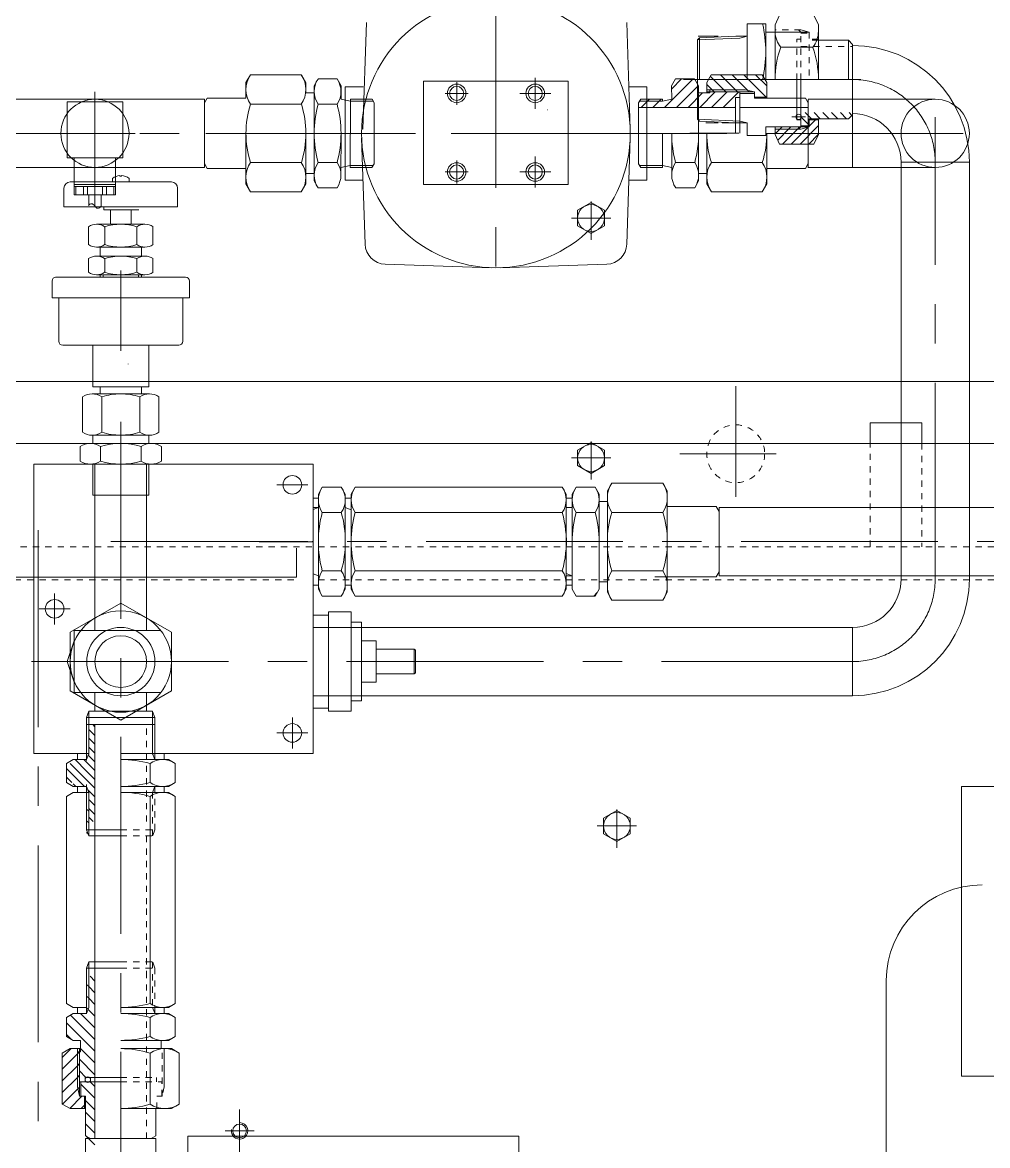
# Model space of a CAD drawing. Header units: inches. Extents: x 0 to 22015, y 0 to 16774.
# Drawn here: x 11005 to 11472, y 7590 to 8133 of the extents above; entities that cross this region are included whole.
import ezdxf

# ---------------------------------------------------------------- set-up
doc = ezdxf.new("R2010")
doc.units = ezdxf.units.IN
doc.header["$MEASUREMENT"] = 0
doc.linetypes.add('CENTER', pattern=[50.8, 31.75, -6.35, 6.35, -6.35])
doc.linetypes.add('EB_DASH', pattern=[6, 3, -3])
for name, color, linetype, lineweight in [('CAXA0', 7, 'Continuous', 5), ('CAXA1', 5, 'CENTER', 5), ('CAXA2', 6, 'EB_DASH', 5)]:
    doc.layers.add(name, color=color, linetype=linetype, lineweight=lineweight)

msp = doc.modelspace()

# ---------------------------------------------------------------- linework, layer by layer
at = {"layer": 'CAXA0', "color": 7, "linetype": 'Continuous', "lineweight": 5}
for p, q in [((11169.95, 8081.27), (11171.62, 8132.8)), ((11299.28, 8081.27), (11297.62, 8132.8)), ((11355.82, 8132.19), (11355.82, 8105.19)), ((11364.82, 8132.19), (11355.82, 8132.19)), ((11364.82, 8132.19), (11364.82, 8105.19)), ((11369.32, 8131.69), (11371.5, 8136.36)), ((11369.32, 8105.19), (11369.32, 8131.69)), ((11390.32, 8131.69), (11388.14, 8136.36)), ((11390.32, 8131.69), (11390.32, 8105.19)), ((11341.82, 8126.09), (11332.08, 8126.09)), ((11332.86, 8125.38), (11350.34, 8126.19)), ((11350.34, 8126.19), (11355.82, 8126.19)), ((11352.29, 8125.27), (11355.82, 8126.19)), ((11352.29, 8125.27), (11355.82, 8126.19)), ((11364.82, 8128.09), (11369.38, 8128.09)), ((11365.82, 8128.09), (11385.82, 8128.09)), ((11381.82, 8128.09), (11380.72, 8129.19)), ((11385.82, 8128.09), (11381.82, 8129.19)), ((11331.82, 8124.33), (11332.86, 8125.38)), ((11331.82, 8124.33), (11352.29, 8125.27)), ((11331.82, 8086.04), (11331.82, 8124.33)), ((11332.86, 8125.38), (11332.86, 8105.19)), ((11372.08, 8120.77), (11387.62, 8120.77)), ((11404.82, 8124.19), (11390.32, 8124.19)), ((11406.82, 8122.19), (11404.82, 8124.19)), ((11404.82, 8124.19), (11404.82, 8105.19)), ((11406.82, 8062.67), (11406.82, 8122.19)), ((11113.39, 8103.73), (11115.58, 8107.52)), ((11115.58, 8107.52), (11140.2, 8107.49)), ((11142.39, 8103.7), (11140.2, 8107.49)), ((11146.39, 8102.19), (11148.3, 8105.49)), ((11148.3, 8105.49), (11157.49, 8105.48)), ((11159.39, 8102.18), (11157.49, 8105.48)), ((11199.32, 8054.48), (11199.32, 8104.48)), ((11199.32, 8104.48), (11269.32, 8104.48)), ((11269.32, 8104.48), (11269.32, 8054.48)), ((11329.75, 8105.49), (11315.91, 8091.67)), ((11319.31, 8102.18), (11321.22, 8105.48)), ((11324.08, 8105.48), (11319.32, 8100.73)), ((11330.41, 8105.49), (11321.22, 8105.48)), ((11332.31, 8102.19), (11330.41, 8105.49)), ((11336.31, 8103.7), (11338.5, 8107.49)), ((11338.06, 8106.74), (11344.59, 8100.2)), ((11363.12, 8107.52), (11338.5, 8107.49)), ((11342.95, 8107.5), (11350.23, 8100.2)), ((11348.6, 8107.5), (11356.18, 8099.91)), ((11354.25, 8107.51), (11365.02, 8096.72)), ((11359.89, 8107.51), (11365.31, 8102.08)), ((11365.31, 8103.73), (11363.12, 8107.52)), ((11379.85, 8085.69), (11379.85, 8105.19)), ((11381.82, 8082.29), (11381.82, 8105.19)), ((11113.39, 8103.73), (11113.38, 8096.22)), ((11142.39, 8103.7), (11142.39, 8098.69)), ((11146.39, 8102.19), (11146.39, 8098.69)), ((11159.39, 8102.18), (11159.38, 8095.68)), ((11161.32, 8101.6), (11161.32, 8056.6)), ((11170.01, 8101.6), (11161.32, 8101.6)), ((11298.62, 8101.6), (11307.32, 8101.6)), ((11307.32, 8101.6), (11307.32, 8056.6)), ((11319.31, 8102.18), (11319.32, 8095.68)), ((11332.24, 8102.32), (11321.58, 8091.68)), ((11332.31, 8102.19), (11332.32, 8098.69)), ((11340.43, 8099.2), (11332.91, 8091.69)), ((11354.82, 8100.21), (11336.1, 8100.19)), ((11336.31, 8103.7), (11336.32, 8098.69)), ((11336.31, 8102.83), (11338.94, 8100.19)), ((11359.32, 8099.21), (11336.32, 8099.19)), ((11337.82, 8100.19), (11337.82, 8098.69)), ((11346.1, 8099.2), (11338.58, 8091.69)), ((11338.94, 8100.19), (11339.94, 8099.2)), ((11351.76, 8099.21), (11344.24, 8091.7)), ((11344.59, 8100.2), (11345.58, 8099.2)), ((11350.23, 8100.2), (11351.23, 8099.21)), ((11352.32, 8099.21), (11352.34, 8079.21)), ((11354.82, 8100.21), (11359.32, 8099.21)), ((11356.18, 8099.91), (11356.88, 8099.21)), ((11359.32, 8099.21), (11359.32, 8096.21)), ((11365.31, 8103.73), (11365.32, 8096.22)), ((10908.38, 8095.67), (11093.32, 8095.67)), ((11026.82, 8067.39), (11026.82, 8094.39)), ((11026.82, 8094.39), (11053.82, 8094.39)), ((11053.82, 8067.39), (11053.82, 8094.39)), ((11093.32, 8095.67), (11093.29, 8062.67)), ((11093.32, 8093.91), (11094.67, 8096.24)), ((11094.67, 8096.23), (11113.38, 8096.22)), ((11142.39, 8098.69), (11146.39, 8098.69)), ((11146.39, 8098.51), (11146.37, 8079.21)), ((11163.88, 8094.67), (11159.38, 8095.68)), ((11163.88, 8094.67), (11163.85, 8062.67)), ((11163.88, 8095.67), (11163.88, 8094.67)), ((11163.88, 8095.67), (11174.38, 8095.66)), ((11163.88, 8094.67), (11174.96, 8094.66)), ((11175.38, 8093.93), (11174.37, 8095.68)), ((11175.38, 8093.93), (11175.36, 8064.4)), ((11303.32, 8093.93), (11304.33, 8095.68)), ((11303.32, 8093.93), (11303.35, 8064.4)), ((11314.82, 8094.67), (11303.74, 8094.66)), ((11314.82, 8095.67), (11304.32, 8095.66)), ((11307.58, 8094.67), (11304.58, 8091.66)), ((11308.59, 8095.67), (11307.58, 8094.67)), ((11313.25, 8094.67), (11310.24, 8091.67)), ((11314.25, 8095.67), (11313.25, 8094.67)), ((11314.82, 8094.67), (11319.32, 8095.68)), ((11314.82, 8095.67), (11314.82, 8094.67)), ((11334.26, 8098.69), (11327.24, 8091.68)), ((11337.82, 8098.69), (11332.32, 8098.69)), ((11332.32, 8098.51), (11332.34, 8079.21)), ((11352.32, 8096.46), (11350.22, 8096.45)), ((11350.22, 8096.45), (11350.24, 8079.2)), ((11359.32, 8098.51), (11352.32, 8098.51)), ((11359.32, 8096.76), (11359.37, 8096.71)), ((11365.32, 8096.72), (11359.32, 8096.71)), ((11384.03, 8096.23), (11359.32, 8096.21)), ((11385.38, 8093.91), (11384.03, 8096.24)), ((11385.38, 8095.5), (11385.41, 8062.5)), ((11446.82, 8095.67), (11385.41, 8095.67)), ((11115.54, 8093.28), (11140.17, 8093.3)), ((11148.26, 8093.3), (11157.45, 8093.31)), ((11350.22, 8091.7), (11303.32, 8091.66)), ((11350.22, 8092.02), (11349.91, 8091.7)), ((11385.38, 8091.74), (11352.32, 8091.71)), ((11386.96, 8086.19), (11383.96, 8089.19)), ((11391.2, 8086.19), (11388.2, 8089.19)), ((11395.44, 8086.19), (11392.44, 8089.19)), ((11399.69, 8086.19), (11396.69, 8089.19)), ((11403.93, 8086.19), (11400.93, 8089.19)), ((11406.82, 8088.19), (11404.82, 8086.19)), ((11406.49, 8087.86), (11405.17, 8089.19)), ((11331.82, 8086.04), (11352.29, 8085.1)), ((11331.82, 8086.04), (11332.86, 8084.99)), ((11332.86, 8084.99), (11350.34, 8084.19)), ((11341.82, 8084.28), (11335.91, 8084.28)), ((11343.82, 8084.19), (11355.82, 8084.19)), ((11350.34, 8084.19), (11355.82, 8084.19)), ((11352.29, 8085.1), (11355.82, 8084.19)), ((11355.82, 8078.19), (11355.82, 8084.19)), ((11379.85, 8085.69), (11381.82, 8085.69)), ((11390.32, 8082.89), (11381.43, 8074.01)), ((11381.87, 8082.79), (11381.82, 8082.84)), ((11381.82, 8082.79), (11385.82, 8082.79)), ((11385.82, 8083.08), (11382.06, 8086.84)), ((11404.82, 8086.19), (11385.82, 8086.19)), ((11385.82, 8082.29), (11385.82, 8086.19)), ((11385.82, 8085.69), (11390.32, 8085.69)), ((11385.82, 8085.69), (11390.32, 8085.69)), ((11388.87, 8085.69), (11385.82, 8082.64)), ((11390.32, 8078.68), (11390.32, 8086.19)), ((11113.37, 8079.22), (11113.35, 8054.71)), ((11142.35, 8054.68), (11142.37, 8079.19)), ((11146.35, 8056.19), (11146.37, 8079.19)), ((11159.37, 8079.18), (11159.35, 8058.95)), ((11314.84, 8079.17), (11314.85, 8062.67)), ((11319.34, 8079.18), (11319.35, 8058.95)), ((11351.82, 8079.19), (11328.09, 8079.19)), ((11332.36, 8056.19), (11332.34, 8079.19)), ((11336.36, 8054.68), (11336.34, 8079.19)), ((11364.82, 8078.19), (11355.82, 8078.19)), ((11364.82, 8082.29), (11369.32, 8082.29)), ((11364.82, 8078.19), (11364.82, 8082.29)), ((11365.34, 8079.22), (11365.36, 8054.71)), ((11365.82, 8082.29), (11385.82, 8082.29)), ((11369.32, 8078.68), (11369.32, 8082.29)), ((11369.32, 8081.19), (11381.82, 8081.19)), ((11371.64, 8081.19), (11369.32, 8078.86)), ((11369.32, 8078.68), (11371.5, 8074.01)), ((11375.88, 8081.19), (11370.8, 8076.11)), ((11372.6, 8082.15), (11371.64, 8081.19)), ((11372.74, 8082.29), (11372.6, 8082.15)), ((11380.12, 8081.19), (11372.95, 8074.01)), ((11376.98, 8082.29), (11375.88, 8081.19)), ((11385.33, 8082.15), (11377.19, 8074.01)), ((11381.22, 8082.29), (11380.12, 8081.19)), ((11381.82, 8082.29), (11380.72, 8081.19)), ((11385.82, 8082.29), (11381.82, 8081.19)), ((11390.27, 8078.6), (11385.67, 8074.01)), ((11390.32, 8078.68), (11388.14, 8074.01)), ((11169.35, 8077.07), (11171.01, 8025.54)), ((11299.28, 8077.07), (11297.62, 8025.54)), ((11371.5, 8074.01), (11388.14, 8074.01)), ((11026.82, 8067.39), (11053.82, 8067.39)), ((11030.32, 8049.39), (11030.32, 8067.39)), ((11050.32, 8049.39), (11050.32, 8067.39)), ((10908.39, 8062.67), (11093.29, 8062.67)), ((11093.3, 8064.57), (11094.64, 8062.23)), ((11094.64, 8062.23), (11113.35, 8062.22)), ((11115.54, 8065.07), (11140.17, 8065.04)), ((11148.26, 8065.04), (11157.45, 8065.03)), ((11163.85, 8063.67), (11159.35, 8062.68)), ((11163.85, 8063.67), (11174.93, 8063.66)), ((11163.85, 8062.67), (11174.35, 8062.66)), ((11175.36, 8064.4), (11174.34, 8062.64)), ((11303.35, 8064.4), (11304.36, 8062.64)), ((11314.85, 8063.67), (11303.77, 8063.66)), ((11314.85, 8062.67), (11304.35, 8062.66)), ((11314.85, 8063.67), (11319.35, 8062.68)), ((11330.44, 8065.04), (11321.25, 8065.03)), ((11363.16, 8065.07), (11338.54, 8065.04)), ((11384.06, 8062.23), (11365.35, 8062.22)), ((11385.41, 8064.57), (11384.06, 8062.23)), ((11446.82, 8062.67), (11385.41, 8062.67)), ((11430.32, 7863.19), (11430.32, 8065.19)), ((11430.32, 8065.19), (11463.32, 8065.19)), ((11463.32, 7863.19), (11463.32, 8065.19)), ((11028.33, 8055.68), (11077.33, 8055.68)), ((11048.83, 8055.68), (11048.83, 8057.38)), ((11052.43, 8058.78), (11052.43, 8058.39)), ((11052.43, 8058.39), (11053.23, 8058.39)), ((11053.23, 8058.78), (11053.23, 8058.39)), ((11056.83, 8057.4), (11056.83, 8055.68)), ((11142.35, 8059.69), (11146.35, 8059.69)), ((11146.35, 8056.19), (11148.25, 8052.89)), ((11170.01, 8056.6), (11161.32, 8056.6)), ((11298.62, 8056.6), (11307.32, 8056.6)), ((11332.36, 8056.19), (11330.45, 8052.89)), ((11336.35, 8059.69), (11332.35, 8059.69)), ((11025.33, 8043.68), (11025.33, 8052.68)), ((11050.32, 8054.39), (11030.32, 8054.39)), ((11050.32, 8053.39), (11030.32, 8053.39)), ((11031.14, 8049.39), (11031.14, 8053.39)), ((11034.78, 8049.39), (11034.78, 8053.39)), ((11036.67, 8049.39), (11036.67, 8053.39)), ((11043.97, 8049.39), (11043.97, 8053.39)), ((11045.86, 8049.39), (11045.86, 8053.39)), ((11049.51, 8049.39), (11049.51, 8053.39)), ((11080.33, 8043.68), (11080.33, 8052.68)), ((11113.35, 8054.71), (11115.53, 8050.92)), ((11115.53, 8050.92), (11140.15, 8050.89)), ((11142.35, 8054.68), (11140.15, 8050.89)), ((11148.25, 8052.89), (11157.44, 8052.88)), ((11199.32, 8054.48), (11269.32, 8054.48)), ((11330.45, 8052.89), (11321.26, 8052.88)), ((11336.36, 8054.68), (11338.55, 8050.89)), ((11363.17, 8050.92), (11338.55, 8050.89)), ((11365.36, 8054.71), (11363.17, 8050.92)), ((11050.32, 8049.39), (11030.32, 8049.39)), ((11037.32, 8044.39), (11037.32, 8049.39)), ((11043.32, 8043.87), (11043.32, 8049.39)), ((11280.32, 8045.7), (11273.82, 8041.95)), ((11286.82, 8041.95), (11280.32, 8045.7)), ((11025.33, 8043.68), (11052.83, 8043.68)), ((11044.59, 8043.68), (11044.59, 8042.18)), ((11057.83, 8042.18), (11044.59, 8042.18)), ((11047.83, 8035.18), (11047.83, 8042.18)), ((11047.83, 8042.18), (11061.59, 8042.18)), ((11052.83, 8043.68), (11080.33, 8043.68)), ((11057.83, 8035.18), (11057.83, 8042.18)), ((11273.82, 8034.44), (11273.82, 8041.95)), ((11286.82, 8034.44), (11286.82, 8041.95)), ((11037.24, 8025.33), (11037.24, 8034.03)), ((11064.52, 8035.18), (11041.13, 8035.18)), ((11045.03, 8034.03), (11045.03, 8025.33)), ((11060.62, 8034.03), (11060.62, 8025.33)), ((11068.41, 8025.33), (11068.41, 8034.03)), ((11273.82, 8034.44), (11280.32, 8030.69)), ((11280.32, 8030.69), (11286.82, 8034.44)), ((11064.52, 8024.18), (11041.13, 8024.18)), ((11042.83, 8019.8), (11042.83, 8024.18)), ((11062.83, 8019.8), (11062.83, 8024.18)), ((11037.24, 8011.95), (11037.24, 8018.65)), ((11064.52, 8019.8), (11041.13, 8019.8)), ((11045.03, 8018.65), (11045.03, 8011.95)), ((11060.62, 8018.65), (11060.62, 8011.95)), ((11068.41, 8011.95), (11068.41, 8018.65)), ((11232.22, 8014.2), (11180.69, 8015.87)), ((11236.41, 8014.2), (11287.95, 8015.87)), ((11019.58, 7999.68), (11019.58, 8007.68)), ((11084.08, 8009.68), (11021.3, 8009.68)), ((11064.52, 8010.8), (11041.13, 8010.8)), ((11042.83, 8009.68), (11042.83, 8010.8)), ((11044.23, 8009.68), (11044.23, 8010.8)), ((11061.43, 8009.68), (11061.43, 8010.8)), ((11062.83, 8009.68), (11062.83, 8010.8)), ((11086.08, 8007.68), (11086.08, 7999.68)), ((11019.58, 7999.68), (11086.08, 7999.68)), ((11022.83, 7978.68), (11022.83, 7999.68)), ((11082.83, 7978.68), (11082.83, 7999.68)), ((11024.83, 7976.68), (11080.83, 7976.68)), ((11039.33, 7976.69), (11039.33, 7956.61)), ((11066.33, 7976.69), (11066.33, 7956.61)), ((12125.32, 7959.19), (10575.32, 7959.19)), ((11066.68, 7953.18), (11038.97, 7953.18)), ((11066.33, 7956.61), (11039.33, 7956.61)), ((11042.83, 7953.18), (11042.83, 7956.61)), ((11062.83, 7953.18), (11062.83, 7956.61)), ((11034.35, 7934.64), (11034.35, 7951.72)), ((11043.59, 7951.72), (11043.59, 7934.64)), ((11062.06, 7951.72), (11062.06, 7934.64)), ((11071.3, 7934.64), (11071.3, 7951.72)), ((11415.32, 7929.19), (11415.32, 7939.19)), ((11440.32, 7939.19), (11415.32, 7939.19)), ((11440.32, 7929.19), (11440.32, 7939.19)), ((11038.97, 7933.18), (11052.83, 7933.18)), ((11039.33, 7929.18), (11039.33, 7933.18)), ((11066.68, 7933.18), (11052.83, 7933.18)), ((11066.33, 7929.18), (11066.33, 7933.18)), ((10909.81, 7929.19), (11059.82, 7929.19)), ((10909.82, 7929.19), (11059.82, 7929.19)), ((10909.82, 7929.18), (11059.82, 7929.18)), ((12125.32, 7929.19), (10938.53, 7929.19)), ((11033.2, 7920.68), (11033.2, 7927.69)), ((11067.55, 7929.18), (11038.1, 7929.18)), ((11043.01, 7927.69), (11043.01, 7920.68)), ((11062.64, 7927.69), (11062.64, 7920.68)), ((11072.46, 7920.68), (11072.46, 7927.69)), ((11280.32, 7929.7), (11273.82, 7925.95)), ((11273.82, 7918.44), (11273.82, 7925.95)), ((11286.82, 7925.95), (11280.32, 7929.7)), ((11286.82, 7918.44), (11286.82, 7925.95)), ((11010.82, 7919.18), (11010.82, 7779.18)), ((11010.82, 7919.18), (11145.83, 7919.18)), ((11038.1, 7919.18), (11084.82, 7919.18)), ((11039.32, 7919.19), (11039.32, 7904.18)), ((11040.32, 7919.19), (11040.32, 7904.18)), ((11065.33, 7919.18), (11065.33, 7904.18)), ((11066.33, 7919.19), (11066.33, 7904.18)), ((11145.83, 7866.18), (11145.83, 7919.18)), ((11273.82, 7918.44), (11280.32, 7914.69)), ((11280.32, 7914.69), (11286.82, 7918.44)), ((11288.22, 7906.19), (11290.41, 7909.98)), ((11315.03, 7909.98), (11290.41, 7909.98)), ((11317.22, 7906.19), (11315.03, 7909.98)), ((11066.33, 7904.18), (11039.32, 7904.18)), ((11040.32, 7904.18), (11040.32, 7838.68)), ((11065.33, 7904.18), (11065.33, 7838.68)), ((11148.42, 7904.68), (11150.32, 7907.98)), ((11148.42, 7904.68), (11148.42, 7898.18)), ((11148.42, 7881.68), (11148.42, 7904.68)), ((11148.42, 7865.18), (11148.42, 7904.68)), ((11150.32, 7907.98), (11159.51, 7907.98)), ((11161.42, 7904.68), (11159.51, 7907.98)), ((11161.42, 7904.68), (11161.42, 7881.68)), ((11161.42, 7901.18), (11161.42, 7904.68)), ((11161.42, 7881.68), (11161.42, 7904.68)), ((11161.42, 7865.18), (11161.42, 7904.68)), ((11164.29, 7904.68), (11166.19, 7907.98)), ((11164.29, 7881.68), (11164.29, 7904.68)), ((11164.29, 7904.68), (11164.29, 7898.18)), ((11164.29, 7881.68), (11164.29, 7904.68)), ((11166.19, 7907.98), (11266.41, 7907.98)), ((11268.32, 7904.68), (11266.41, 7907.98)), ((11268.32, 7901.18), (11268.32, 7904.68)), ((11268.32, 7904.68), (11268.32, 7878.58)), ((11268.32, 7881.68), (11268.32, 7904.68)), ((11271.22, 7904.68), (11273.12, 7907.98)), ((11271.22, 7865.18), (11271.22, 7904.68)), ((11271.22, 7904.68), (11271.22, 7898.18)), ((11282.31, 7907.98), (11273.12, 7907.98)), ((11284.22, 7904.68), (11282.31, 7907.98)), ((11284.22, 7904.68), (11284.22, 7881.68)), ((11284.22, 7901.18), (11284.22, 7904.68)), ((11284.22, 7881.68), (11284.22, 7904.68)), ((11288.22, 7906.19), (11288.22, 7862.18)), ((11288.22, 7901.18), (11288.22, 7906.19)), ((11317.22, 7864.68), (11317.22, 7906.19)), ((11317.22, 7906.19), (11317.22, 7898.68)), ((11145.83, 7902.68), (11148.44, 7902.68)), ((11145.83, 7898.18), (11148.42, 7898.18)), ((11145.83, 7897.21), (11148.42, 7898.18)), ((11161.39, 7902.68), (11164.32, 7902.68)), ((11161.42, 7898.18), (11164.29, 7897.1)), ((11268.32, 7881.68), (11268.32, 7902.68)), ((11268.32, 7902.68), (11271.24, 7902.68)), ((11268.32, 7898.18), (11271.22, 7898.18)), ((11288.22, 7901.18), (11284.22, 7901.18)), ((11340.87, 7898.68), (11317.22, 7898.68)), ((11342.22, 7896.35), (11340.87, 7898.68)), ((11342.22, 7865.18), (11342.22, 7898.18)), ((12178.47, 7898.18), (11342.22, 7898.18)), ((11159.51, 7895.83), (11150.32, 7895.83)), ((11266.41, 7895.83), (11166.19, 7895.83)), ((11282.31, 7895.83), (11273.12, 7895.83)), ((11315.03, 7895.83), (11290.41, 7895.83)), ((11164.29, 7858.68), (11164.29, 7881.68)), ((11284.22, 7858.68), (11284.22, 7881.69)), ((11137.82, 7878.58), (11137.82, 7864.58)), ((11268.32, 7858.68), (11268.32, 7878.58)), ((11145.83, 7779.18), (11145.83, 7866.18)), ((11145.83, 7866.15), (11148.42, 7865.18)), ((11159.51, 7867.54), (11150.32, 7867.54)), ((11266.41, 7867.54), (11166.19, 7867.54)), ((11268.32, 7866.26), (11271.22, 7865.18)), ((11315.03, 7867.54), (11290.41, 7867.54)), ((11342.22, 7867.02), (11340.87, 7864.68)), ((10887.82, 7864.58), (11137.82, 7864.58)), ((11145.83, 7860.68), (11148.42, 7860.68)), ((11148.42, 7865.18), (11148.42, 7858.68)), ((11148.42, 7858.68), (11148.42, 7865.18)), ((11161.42, 7858.68), (11161.42, 7865.18)), ((11161.42, 7858.68), (11161.42, 7865.18)), ((11161.42, 7860.68), (11164.32, 7860.68)), ((11268.32, 7865.18), (11271.22, 7865.18)), ((11268.32, 7865.18), (11271.22, 7865.18)), ((11268.32, 7860.68), (11271.22, 7860.68)), ((11271.22, 7858.68), (11271.22, 7865.18)), ((11288.22, 7862.18), (11284.22, 7862.18)), ((11288.22, 7857.18), (11288.22, 7862.18)), ((11340.87, 7864.68), (11311.22, 7864.68)), ((11317.22, 7857.18), (11317.22, 7864.68)), ((12178.47, 7865.18), (11342.22, 7865.18)), ((11148.42, 7858.68), (11150.28, 7855.38)), ((11150.28, 7855.38), (11159.51, 7855.38)), ((11150.32, 7855.38), (11159.51, 7855.38)), ((11161.42, 7858.68), (11159.51, 7855.38)), ((11164.29, 7858.68), (11166.19, 7855.38)), ((11166.19, 7855.38), (11223.47, 7855.38)), ((11166.19, 7855.38), (11266.41, 7855.38)), ((11268.32, 7858.68), (11266.41, 7855.38)), ((11271.22, 7858.68), (11273.12, 7855.38)), ((11282.31, 7855.38), (11273.12, 7855.38)), ((11283.28, 7857.06), (11281.6, 7855.38)), ((11284.22, 7858.68), (11282.31, 7855.38)), ((11288.22, 7857.18), (11290.41, 7853.38)), ((11317.22, 7857.18), (11315.03, 7853.38)), ((11052.82, 7851.98), (11028.32, 7837.83)), ((11077.33, 7837.83), (11052.82, 7851.98)), ((11315.03, 7853.38), (11290.41, 7853.38)), ((11153.33, 7846.18), (11145.83, 7846.18)), ((11153.33, 7799.68), (11153.33, 7847.68)), ((11164.33, 7847.68), (11153.33, 7847.68)), ((11164.33, 7799.68), (11164.33, 7847.68)), ((11030.32, 7838.68), (11030.32, 7808.68)), ((11070.83, 7838.68), (11030.32, 7838.68)), ((11070.83, 7838.68), (11071.83, 7838.68)), ((11145.83, 7840.18), (11406.82, 7840.18)), ((11169.33, 7842.68), (11164.33, 7842.68)), ((11169.33, 7804.68), (11169.33, 7842.68)), ((11406.82, 7807.18), (11406.82, 7840.18)), ((11026.88, 7823.68), (11030.32, 7833.68)), ((11028.32, 7837.83), (11028.32, 7809.53)), ((11077.33, 7809.53), (11077.33, 7837.83)), ((11176.33, 7833.68), (11169.33, 7833.68)), ((11176.33, 7813.68), (11176.33, 7833.68)), ((11194.83, 7829.68), (11176.33, 7829.68)), ((11194.83, 7829.68), (11195.33, 7829.18)), ((11194.83, 7817.68), (11194.83, 7829.68)), ((11195.33, 7818.18), (11195.33, 7829.18)), ((11030.32, 7813.68), (11026.88, 7823.68)), ((11194.83, 7817.68), (11176.33, 7817.68)), ((11194.83, 7817.68), (11195.33, 7818.18)), ((11176.33, 7813.68), (11169.33, 7813.68)), ((11028.32, 7809.53), (11052.82, 7795.38)), ((11071.83, 7808.68), (11030.32, 7808.68)), ((11040.32, 7808.68), (11040.32, 7799.68)), ((11052.82, 7795.38), (11077.33, 7809.53)), ((11065.33, 7808.68), (11065.33, 7799.68)), ((11145.83, 7807.18), (11406.82, 7807.18)), ((11153.33, 7801.18), (11145.83, 7801.18)), ((11169.33, 7804.68), (11164.33, 7804.68)), ((11036.32, 7796.68), (11037.41, 7799.68)), ((11036.32, 7796.69), (11036.32, 7775.78)), ((11036.32, 7796.68), (11069.33, 7796.68)), ((11037.41, 7799.68), (11037.41, 7778.68)), ((11037.41, 7799.68), (11068.24, 7799.68)), ((11068.24, 7799.68), (11068.24, 7778.68)), ((11069.33, 7796.68), (11068.24, 7799.62)), ((11069.32, 7796.69), (11069.32, 7778.68)), ((11069.33, 7796.68), (11069.33, 7778.68)), ((11164.33, 7799.68), (11153.33, 7799.68)), ((11036.32, 7793.18), (11069.33, 7793.18)), ((11037.41, 7790.86), (11040.32, 7787.94)), ((11039.32, 7793.18), (11040.32, 7792.18)), ((11040.32, 7746.41), (11040.32, 7793.18)), ((11037.41, 7786.61), (11040.32, 7783.69)), ((11010.82, 7779.18), (11037.41, 7779.18)), ((11031.82, 7779.18), (11031.82, 7776.28)), ((11037.41, 7779.18), (11036.32, 7776.28)), ((11037.12, 7778.41), (11040.32, 7775.21)), ((11037.41, 7782.37), (11040.32, 7779.45)), ((11052.82, 7779.18), (11145.83, 7779.18)), ((11068.24, 7779.18), (11069.33, 7776.28)), ((11069.33, 7779.18), (11069.33, 7776.28)), ((11073.82, 7779.18), (11073.82, 7776.25)), ((11029.82, 7776.28), (11026.52, 7774.42)), ((11026.52, 7774.42), (11026.52, 7765.19)), ((11026.52, 7774.38), (11026.52, 7765.19)), ((11028.39, 7774.42), (11029.83, 7772.98)), ((11029.82, 7776.28), (11036.32, 7776.28)), ((11036.32, 7776.28), (11029.83, 7776.28)), ((11029.83, 7772.98), (11036.32, 7766.48)), ((11030.77, 7776.28), (11036.32, 7770.72)), ((11035.01, 7776.28), (11036.32, 7774.97)), ((11036.32, 7774.97), (11040.32, 7770.97)), ((11052.82, 7776.28), (11075.83, 7776.28)), ((11052.83, 7776.28), (11075.83, 7776.28)), ((11066.98, 7765.19), (11066.98, 7774.38)), ((11075.83, 7776.28), (11069.33, 7776.28)), ((11075.83, 7776.28), (11079.13, 7774.38)), ((11079.13, 7774.38), (11079.13, 7765.19)), ((11026.52, 7772.04), (11029.83, 7768.74)), ((11026.52, 7767.8), (11029.13, 7765.19)), ((11029.83, 7768.74), (11035.28, 7763.28)), ((11036.32, 7770.72), (11040.32, 7766.72)), ((11029.83, 7763.28), (11026.52, 7765.19)), ((11029.83, 7764.49), (11031.04, 7763.28)), ((11029.83, 7763.28), (11036.32, 7763.28)), ((11029.83, 7763.28), (11036.32, 7763.28)), ((11031.82, 7763.28), (11031.82, 7760.38)), ((11036.32, 7766.48), (11040.32, 7762.48)), ((11036.32, 7764.18), (11036.32, 7755.18)), ((11036.32, 7763.28), (11037.41, 7760.41)), ((11036.32, 7763.28), (11036.32, 7742.37)), ((11052.82, 7763.28), (11075.83, 7763.28)), ((11052.82, 7763.28), (11075.83, 7763.28)), ((11075.83, 7763.28), (11052.83, 7763.28)), ((11069.32, 7763.28), (11068.24, 7760.41)), ((11072.33, 7763.28), (11075.83, 7763.28)), ((11073.82, 7763.31), (11073.82, 7760.38)), ((11075.83, 7763.28), (11079.13, 7765.19)), ((11459.6, 7623.19), (11459.6, 7763.19)), ((12125.32, 7763.19), (11459.6, 7763.19)), ((11029.82, 7760.41), (11026.52, 7758.51)), ((11026.52, 7758.51), (11026.52, 7701.23)), ((11026.52, 7758.51), (11026.52, 7658.29)), ((11029.82, 7760.41), (11037.41, 7760.41)), ((11036.95, 7761.61), (11040.32, 7758.24)), ((11037.41, 7760.41), (11037.41, 7739.38)), ((11037.41, 7756.91), (11040.32, 7754)), ((11052.82, 7760.41), (11075.83, 7760.41)), ((11052.83, 7760.41), (11075.83, 7760.41)), ((11066.98, 7658.29), (11066.98, 7758.51)), ((11075.83, 7760.41), (11069.33, 7760.41)), ((11075.83, 7760.41), (11079.13, 7758.51)), ((11079.13, 7758.51), (11079.13, 7658.29)), ((11036.32, 7752.34), (11037.32, 7751.34)), ((11037.41, 7752.67), (11040.32, 7749.75)), ((11040.32, 7671.18), (11040.32, 7755.18)), ((11292.82, 7751.69), (11286.32, 7747.94)), ((11299.32, 7747.94), (11292.82, 7751.69)), ((11036.32, 7746.69), (11037.32, 7745.69)), ((11037.41, 7748.43), (11039.42, 7746.41)), ((11286.32, 7740.43), (11286.32, 7747.94)), ((11299.32, 7740.43), (11299.32, 7747.94)), ((11036.32, 7742.38), (11052.82, 7742.38)), ((11036.32, 7742.38), (11037.41, 7739.45)), ((11036.32, 7741.03), (11037.32, 7740.03)), ((11286.32, 7740.43), (11292.82, 7736.68)), ((11292.82, 7736.68), (11299.32, 7740.43)), ((11037.41, 7739.38), (11052.82, 7739.38)), ((11040.33, 7671.18), (11040.33, 7704.18)), ((11036.32, 7675.48), (11037.41, 7678.48)), ((11036.32, 7675.49), (11036.32, 7653.48)), ((11036.32, 7675.48), (11052.82, 7675.48)), ((11037.41, 7678.48), (11052.82, 7678.48)), ((11037.41, 7678.48), (11037.41, 7656.38)), ((11037.99, 7671.48), (11040.32, 7669.14)), ((11040.32, 7592.98), (11040.32, 7671.48)), ((11036.32, 7667.49), (11037.32, 7666.49)), ((11037.32, 7666.49), (11040.32, 7663.49)), ((11423.16, 7209.03), (11423.16, 7669.36)), ((11036.32, 7661.83), (11037.32, 7660.83)), ((11037.32, 7660.83), (11040.32, 7657.83)), ((11029.83, 7656.38), (11026.53, 7658.29)), ((11029.83, 7653.48), (11026.53, 7651.58)), ((11029.83, 7656.38), (11036.32, 7656.38)), ((11029.83, 7653.48), (11036.33, 7653.48)), ((11031.82, 7656.38), (11031.82, 7653.48)), ((11033.36, 7653.48), (11040.32, 7646.52)), ((11037.41, 7656.38), (11036.32, 7653.48)), ((11036.32, 7656.38), (11036.32, 7653.48)), ((11036.32, 7656.18), (11036.76, 7655.74)), ((11037.22, 7655.28), (11040.32, 7652.17)), ((11052.82, 7656.38), (11073.82, 7656.38)), ((11052.82, 7656.38), (11075.83, 7656.38)), ((11075.83, 7656.38), (11052.83, 7656.38)), ((11052.83, 7653.48), (11075.83, 7653.48)), ((11069.32, 7656.38), (11069.32, 7653.48)), ((11075.83, 7653.48), (11069.33, 7653.48)), ((11072.33, 7656.38), (11075.83, 7656.38)), ((11073.82, 7656.38), (11073.82, 7653.45)), ((11075.83, 7656.38), (11079.13, 7658.29)), ((11075.83, 7653.48), (11079.13, 7651.58)), ((11026.53, 7642.39), (11026.53, 7651.58)), ((11026.53, 7649), (11040.32, 7635.2)), ((11028.48, 7652.7), (11040.32, 7640.86)), ((11066.98, 7642.39), (11066.98, 7651.58)), ((11079.13, 7642.39), (11079.13, 7651.58)), ((11026.53, 7643.34), (11028.79, 7641.08)), ((11029.83, 7640.48), (11026.53, 7642.39)), ((11029.83, 7640.48), (11033.33, 7640.48)), ((11033.33, 7634.98), (11033.33, 7640.48)), ((11052.82, 7640.48), (11075.83, 7640.48)), ((11075.83, 7640.48), (11052.83, 7640.48)), ((11072.33, 7640.48), (11075.83, 7640.48)), ((11072.33, 7636.48), (11072.33, 7640.48)), ((11075.83, 7640.48), (11079.13, 7642.39)), ((11028.32, 7636.48), (11024.53, 7634.29)), ((11028.76, 7636.48), (11024.53, 7632.25)), ((11024.53, 7609.67), (11024.53, 7634.29)), ((11031.83, 7633.89), (11024.53, 7626.59)), ((11028.32, 7636.48), (11033.33, 7636.48)), ((11031.83, 7617.98), (11031.83, 7636.48)), ((11031.83, 7634.98), (11033.33, 7634.98)), ((11032.83, 7634.89), (11031.83, 7633.89)), ((11032.83, 7613.48), (11032.83, 7636.48)), ((11033.33, 7636.54), (11040.32, 7629.55)), ((11077.34, 7636.48), (11052.83, 7636.48)), ((11066.98, 7609.67), (11066.98, 7634.29)), ((11072.33, 7636.48), (11077.34, 7636.48)), ((11073.83, 7617.98), (11073.83, 7636.48)), ((11077.34, 7636.48), (11081.13, 7634.29)), ((11081.13, 7609.67), (11081.13, 7634.29)), ((11031.83, 7628.24), (11024.53, 7620.94)), ((11032.83, 7629.24), (11031.83, 7628.24)), ((11032.83, 7631.39), (11040.32, 7623.89)), ((11031.83, 7622.58), (11024.53, 7615.28)), ((11032.83, 7623.58), (11031.83, 7622.58)), ((11032.83, 7625.73), (11035.97, 7622.58)), ((11035.58, 7622.58), (11052.83, 7622.58)), ((11035.58, 7620.48), (11035.58, 7622.58)), ((12125.32, 7623.19), (11459.6, 7623.19)), ((11032.02, 7617.12), (11024.56, 7609.65)), ((11031.83, 7617.98), (11032.83, 7613.48)), ((11032.83, 7617.92), (11032.02, 7617.12)), ((11032.83, 7620.48), (11052.83, 7620.48)), ((11033.53, 7620.48), (11052.83, 7620.48)), ((11033.53, 7613.48), (11033.53, 7620.48)), ((11033.53, 7619.37), (11040.33, 7612.57)), ((11038.07, 7620.48), (11040.33, 7618.23)), ((11034.04, 7613.48), (11028.14, 7607.58)), ((11032.83, 7613.48), (11035.83, 7613.48)), ((11033.53, 7613.71), (11033.76, 7613.48)), ((11035.33, 7607.48), (11035.33, 7613.48)), ((11035.83, 7594.33), (11035.83, 7613.48)), ((11035.83, 7611.41), (11040.33, 7606.91)), ((11028.32, 7607.48), (11024.53, 7609.67)), ((11028.32, 7607.48), (11035.83, 7607.48)), ((11035.33, 7609.11), (11033.7, 7607.48)), ((11035.83, 7605.76), (11040.33, 7601.26)), ((11052.83, 7607.48), (11077.34, 7607.48)), ((11069.83, 7594.33), (11069.83, 7607.48)), ((11077.34, 7607.48), (11069.83, 7607.48)), ((11077.34, 7607.48), (11081.13, 7609.67)), ((11035.83, 7600.1), (11040.33, 7595.6)), ((11035.83, 7594.44), (11040.33, 7589.94)), ((11038.16, 7592.98), (11035.83, 7594.33)), ((11067.49, 7592.98), (11069.83, 7594.33)), ((11085.31, 7547.99), (11085.31, 7594.19)), ((11085.31, 7594.19), (11245.31, 7594.19)), ((11245.31, 7244.19), (11245.31, 7594.19)), ((11035.83, 7592.98), (11069.83, 7592.98)), ((11035.83, 7592.98), (11035.83, 7513.08)), ((11069.83, 7592.98), (11069.83, 7513.08))]:
    msp.add_line(p, q, dxfattribs=at)
for centre, radius in [((11234.32, 8079.17), 65), ((11215.32, 8098.48), 4.5), ((11215.32, 8098.48), 3.4), ((11253.32, 8098.48), 4.5), ((11253.32, 8098.48), 3.4), ((11040.32, 8079.17), 16.49), ((11446.82, 8079.17), 16.5), ((11380.77, 8087.11), 1.32), ((11215.32, 8060.48), 4.5), ((11215.32, 8060.48), 3.4), ((11253.32, 8060.48), 4.5), ((11253.32, 8060.48), 3.4), ((11280.32, 8038.19), 6.5), ((11280.32, 7922.19), 6.5), ((11135.83, 7909.18), 4.5), ((11020.82, 7849.18), 4.5), ((11052.82, 7823.68), 24.51), ((11052.83, 7823.68), 16.5), ((11052.82, 7823.68), 12.5), ((11135.83, 7789.18), 4.5), ((11292.82, 7744.19), 6.5), ((11036.89, 7621.5), 1.32), ((11110.31, 7596.69), 3.32)]:
    msp.add_circle(centre, radius, dxfattribs=at)
for centre, radius, start, end in [((11303.32, 8118.69), 61.5, 347.3196, 12.6804), ((11381.98, 8128.57), 12.6, 182.1947, 218.2078), ((11377.71, 8128.57), 12.6, 321.7922, 360), ((11415.72, 8105.18), 46.35, 160.3456, 179.9978), ((11343.97, 8105.18), 46.35, 0, 19.6522), ((11406.82, 8065.19), 56.5, 0, 90), ((11125.88, 8100.36), 12.53, 145.6672, 214.4357), ((11129.82, 8100.37), 12.53, 325.6672, 34.4357), ((11156.99, 8099.38), 10.64, 145.2263, 214.8766), ((11148.71, 8099.37), 10.64, 325.2263, 34.8766), ((11160.2, 8079.17), 46.83, 162.4635, 180.0514), ((11095.54, 8079.11), 46.83, 0.0514, 17.6394), ((11199.87, 8079.2), 53.5, 164.7143, 180.0514), ((11105.87, 8079.11), 53.5, 0.0514, 15.3886), ((11406.82, 8065.19), 23.5, 0, 90), ((11160.2, 8079.18), 46.83, 179.9486, 197.5365), ((11095.54, 8079.23), 46.83, 342.3606, 359.9486), ((11199.87, 8079.14), 53.5, 179.9486, 195.2857), ((11105.87, 8079.22), 53.5, 344.6114, 359.9486), ((11372.83, 8079.22), 53.5, 180.0514, 195.3886), ((11278.84, 8079.14), 53.5, 344.7143, 0.0514), ((11383.16, 8079.23), 46.83, 180.0514, 197.6394), ((11318.51, 8079.18), 46.83, 342.4635, 0.0514), ((11125.88, 8057.98), 12.53, 145.5643, 214.3328), ((11129.82, 8057.98), 12.53, 325.5643, 34.3328), ((11156.99, 8058.95), 10.64, 145.1234, 214.7737), ((11148.71, 8058.96), 10.64, 325.1234, 34.7737), ((11329.99, 8058.96), 10.64, 145.2263, 214.8766), ((11321.72, 8058.95), 10.64, 325.2263, 34.8766), ((11348.88, 8057.98), 12.53, 145.6672, 214.4357), ((11352.83, 8057.98), 12.53, 325.6672, 34.4357), ((11028.33, 8052.68), 3, 90, 180), ((11052.83, 8052.39), 6.39, 93.5833, 128.7523), ((11052.83, 8052.39), 6.4, 51.2477, 86.4167), ((11077.33, 8052.68), 3, 0, 90), ((11041.13, 8028), 7.18, 57.1328, 122.8672), ((11052.83, 8008.18), 27, 73.2213, 106.7787), ((11064.52, 8028), 7.18, 57.1328, 122.8672), ((11041.13, 8031.36), 7.18, 237.1328, 302.8672), ((11052.83, 8051.18), 27, 253.2213, 286.7787), ((11064.52, 8031.36), 7.18, 237.1328, 302.8672), ((11181.01, 8025.86), 10, 181.8491, 268.1509), ((11287.62, 8025.86), 10, 271.8491, 358.1509), ((11041.13, 8012.62), 7.18, 57.1328, 122.8672), ((11052.83, 7992.8), 27, 73.2213, 106.7787), ((11064.52, 8012.62), 7.18, 57.1328, 122.8672), ((11021.58, 8007.68), 2, 90, 180), ((11041.13, 8017.98), 7.18, 237.1328, 302.8672), ((11052.83, 8037.8), 27, 253.2213, 286.7787), ((11064.52, 8017.98), 7.18, 237.1328, 302.8672), ((11084.08, 8007.68), 2, 0, 90), ((11024.83, 7978.68), 2, 180, 270), ((11080.83, 7978.68), 2, 270, 0), ((11038.97, 7945.14), 8.05, 54.97, 125.03), ((11052.83, 7923.18), 30, 90, 107.9339), ((11052.83, 7923.18), 30, 72.0661, 90), ((11066.68, 7945.14), 8.05, 54.97, 125.03), ((11038.97, 7941.23), 8.05, 234.97, 305.03), ((11052.83, 7963.18), 30, 252.0661, 270), ((11052.83, 7963.18), 30, 270, 287.9339), ((11066.68, 7941.23), 8.05, 234.97, 305.03), ((11038.1, 7920.37), 8.81, 56.1491, 123.8509), ((11052.83, 7896.18), 33, 72.6971, 107.3029), ((11067.55, 7920.37), 8.81, 56.1491, 123.8509), ((11038.1, 7927.99), 8.81, 236.1491, 303.8509), ((11052.83, 7952.18), 33, 252.6971, 287.3029), ((11067.55, 7927.99), 8.81, 236.1491, 303.8509), ((11300.74, 7902.91), 12.53, 145.6158, 214.3842), ((11304.69, 7902.91), 12.53, 325.6158, 34.3842), ((11159.05, 7901.91), 10.64, 145.1748, 214.8252), ((11150.78, 7901.91), 10.64, 325.1748, 34.8252), ((11174.93, 7901.91), 10.64, 145.1748, 214.8252), ((11257.68, 7901.91), 10.64, 325.1748, 34.8252), ((11281.85, 7901.91), 10.64, 145.1748, 214.8252), ((11273.58, 7901.91), 10.64, 325.1748, 34.8252), ((11201.91, 7881.68), 53.5, 164.6628, 180), ((11107.92, 7881.68), 53.5, 0, 15.3372), ((11217.79, 7881.68), 53.5, 164.6628, 180), ((11211.82, 7881.07), 56.55, 357.475, 15.1301), ((11324.71, 7881.68), 53.5, 164.6628, 180), ((11230.72, 7881.68), 53.5, 0, 15.3372), ((11335.04, 7881.68), 46.83, 162.412, 180), ((11270.39, 7881.68), 46.83, 0, 17.588), ((11201.91, 7881.69), 53.5, 180, 195.3372), ((11107.92, 7881.69), 53.5, 344.6628, 0), ((11217.79, 7881.69), 53.5, 180, 195.3372), ((11211.82, 7882.3), 56.55, 344.8699, 2.525), ((11335.04, 7881.69), 46.83, 180, 197.588), ((11270.39, 7881.69), 46.83, 342.412, 0), ((11159.05, 7861.46), 10.64, 145.1748, 214.8252), ((11150.78, 7861.46), 10.64, 325.1748, 34.8252), ((11174.93, 7861.46), 10.64, 145.1748, 214.8252), ((11257.68, 7861.46), 10.64, 325.1748, 34.8252), ((11300.74, 7860.46), 12.53, 145.6158, 214.3842), ((11304.69, 7860.46), 12.53, 325.6158, 34.3842), ((11406.82, 7863.68), 56.5, 270, 0), ((11406.82, 7863.68), 23.5, 270, 0), ((11052.83, 7722.78), 53.5, 74.6628, 90), ((11073.05, 7765.64), 10.64, 55.1748, 124.8252), ((11052.83, 7816.78), 53.5, 270, 285.3372), ((11073.05, 7773.92), 10.64, 235.1748, 304.8252), ((11052.83, 7706.91), 53.5, 74.6628, 90), ((11073.05, 7749.77), 10.64, 55.1748, 124.8252), ((11469.45, 7669.36), 46.29, 90, 180), ((11052.83, 7709.88), 53.5, 270, 285.3372), ((11052.83, 7599.98), 53.5, 74.6628, 90), ((11073.05, 7667.02), 10.64, 235.1748, 304.8252), ((11073.05, 7642.84), 10.64, 55.1748, 124.8252), ((11052.83, 7693.98), 53.5, 270, 285.3372), ((11073.05, 7651.12), 10.64, 235.1748, 304.8252), ((11052.83, 7589.65), 46.83, 72.412, 90), ((11074.05, 7623.95), 12.53, 55.6158, 124.3842), ((11052.83, 7654.31), 46.83, 270, 287.588), ((11074.05, 7620.01), 12.53, 235.6158, 304.3842), ((11110.31, 7596.69), 4, 170, 90)]:
    msp.add_arc(centre, radius, start, end, dxfattribs=at)
msp.add_open_spline([(11043.24, 8043.83), (11042.84, 8043.37), (11041.57, 8042.43), (11040.22, 8044.03), (11038.87, 8045.63), (11037.59, 8044.69), (11037.19, 8044.23)], degree=3, dxfattribs=at)
msp.add_point((11145.52, 7881.68), dxfattribs=at)
msp.add_point((11145.52, 7881.68), dxfattribs=at)
at = {"layer": 'CAXA1', "linetype": 'CENTER', "lineweight": 5, "ltscale": 3}
for p, q in [((11234.32, 8148.14), (11234.32, 8005.78)), ((11253.32, 8105.98), (11253.32, 8090.98)), ((11410.89, 8105.19), (11325.09, 8105.19)), ((11384.09, 8105.19), (11377.44, 8105.19)), ((11040.32, 8059.41), (11040.32, 8099.22)), ((11040.32, 8059.41), (11040.32, 8099.22)), ((11040.32, 8059.41), (11040.32, 8099.22)), ((11040.32, 8059.26), (11040.32, 8099.08)), ((11215.32, 8092.98), (11215.32, 8103.98)), ((11040.32, 8098.66), (11040.32, 8059.68)), ((11040.32, 8064.39), (11040.32, 8097.39)), ((11209.82, 8098.48), (11220.82, 8098.48)), ((11245.82, 8098.48), (11260.82, 8098.48)), ((11247.82, 8098.48), (11258.82, 8098.48)), ((11234.32, 8066.26), (11234.32, 8092.73)), ((11259.31, 8090.46), (11259.41, 8090.46)), ((11384.09, 8087.11), (11377.44, 8087.11)), ((11446.82, 7863.19), (11446.82, 8086.92)), ((10795.32, 8079.17), (11334.26, 8079.17)), ((11059.81, 8079.17), (11020.83, 8079.17)), ((11460.26, 8079.17), (11093.91, 8079.17)), ((11253.32, 8067.98), (11253.32, 8052.98)), ((11040.32, 8064.39), (11040.32, 8044.39)), ((11215.32, 8054.98), (11215.32, 8065.98)), ((11209.82, 8060.48), (11220.82, 8060.48)), ((11245.82, 8060.48), (11260.82, 8060.48)), ((11247.82, 8060.48), (11258.82, 8060.48)), ((11280.32, 8046.2), (11280.32, 8027.69)), ((11270.82, 8038.19), (11289.82, 8038.19)), ((11052.83, 7974.04), (11052.83, 8012.9)), ((11056.32, 7967.69), (11056.32, 7967.6)), ((11350.31, 7903.34), (11350.31, 7956.89)), ((11052.82, 7939.66), (11052.82, 7131.45)), ((11280.32, 7930.2), (11280.32, 7911.69)), ((11270.82, 7922.19), (11289.82, 7922.19)), ((11369.81, 7924.19), (11323.32, 7924.19)), ((11128.33, 7909.18), (11143.33, 7909.18)), ((11012.82, 7887.19), (11012.82, 7556.92)), ((11048.08, 7881.69), (12224.34, 7881.69)), ((11119.83, 7881.68), (11145.52, 7881.68)), ((11020.82, 7856.68), (11020.82, 7841.68)), ((11013.32, 7849.18), (11028.32, 7849.18)), ((11009.66, 7823.68), (11406.82, 7823.68)), ((11135.83, 7796.68), (11135.83, 7781.68)), ((11128.33, 7789.18), (11143.33, 7789.18)), ((11292.82, 7752.19), (11292.82, 7733.68)), ((11283.32, 7744.19), (11302.32, 7744.19)), ((11110.31, 7584.72), (11110.31, 7607.04)), ((11110.31, 7603.69), (11110.31, 7589.69)), ((11103.31, 7596.69), (11117.31, 7596.69))]:
    msp.add_line(p, q, dxfattribs=at)
for centre, start, end in [((11406.82, 8065.19), 0, 90), ((11406.82, 7863.68), 270, 0)]:
    msp.add_arc(centre, 40, start, end, dxfattribs=at)
at = {"layer": 'CAXA2', "color": 7, "linetype": 'EB_DASH', "lineweight": 5}
for p, q in [((11381.82, 8129.19), (11369.32, 8129.19)), ((11381.82, 8105.19), (11381.82, 8128.09)), ((11381.82, 8127.59), (11385.82, 8127.59)), ((11385.82, 8128.09), (11385.82, 8105.19)), ((11379.85, 8105.19), (11379.85, 8124.69)), ((11379.85, 8124.69), (11381.82, 8124.69)), ((11381.82, 8121.19), (11406.82, 8121.19)), ((11390.32, 8124.69), (11385.82, 8124.69)), ((11390.32, 8124.19), (11385.82, 8124.19)), ((11415.32, 7879.19), (11415.32, 7934.19)), ((11440.32, 7929.19), (11440.32, 7879.19)), ((12105.32, 7879.19), (10575.32, 7879.19)), ((11136.52, 7863.19), (10575.32, 7863.19)), ((12105.32, 7863.19), (11145.83, 7863.19)), ((11065.33, 7746.28), (11065.33, 7793.18)), ((11069.32, 7763.28), (11069.32, 7742.37)), ((11068.24, 7760.41), (11068.24, 7739.38)), ((11052.82, 7742.38), (11069.33, 7742.38)), ((11069.33, 7742.38), (11068.24, 7739.45)), ((11052.82, 7739.38), (11068.24, 7739.38)), ((11065.33, 7706.28), (11065.33, 7739.18)), ((11065.33, 7671.18), (11065.33, 7704.18)), ((11052.82, 7678.48), (11068.24, 7678.48)), ((11052.82, 7675.48), (11069.33, 7675.48)), ((11068.24, 7678.48), (11068.24, 7656.38)), ((11069.33, 7675.48), (11068.24, 7678.42)), ((11069.32, 7675.49), (11069.32, 7653.48)), ((11065.33, 7622.58), (11065.33, 7671.48)), ((11068.24, 7656.38), (11069.32, 7653.48)), ((11072.83, 7613.48), (11072.83, 7636.48)), ((11052.83, 7622.58), (11070.08, 7622.58)), ((11070.08, 7620.48), (11070.08, 7622.58)), ((11052.83, 7620.48), (11072.83, 7620.48)), ((11065.33, 7592.98), (11065.33, 7620.48)), ((11072.64, 7613.48), (11072.64, 7620.48)), ((11073.83, 7617.98), (11072.83, 7613.48)), ((11072.83, 7613.48), (11070.33, 7613.48)), ((11070.33, 7607.48), (11070.33, 7613.48))]:
    msp.add_line(p, q, dxfattribs=at)
msp.add_circle((11350.31, 7924.19), 14, dxfattribs=at)

doc.saveas('drawing.dxf')
